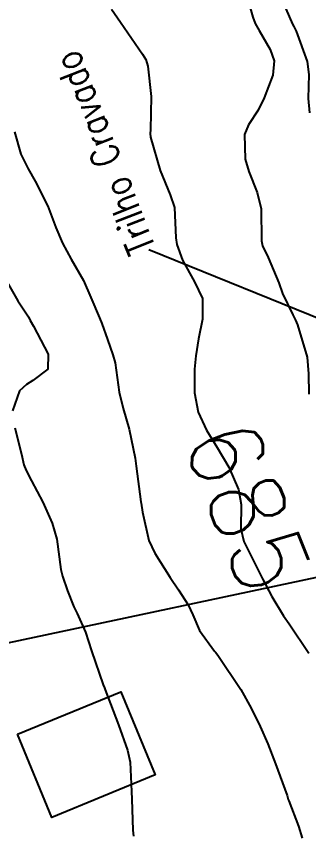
# Model space of a CAD drawing. Header units: metres. Extents: x 298520 to 308411, y 7433745 to 7450750.
# Drawn here: x 300487.13 to 300502.93, y 7444861.59 to 7444905.73 of the extents above; entities that cross this region are included whole.
import ezdxf
from ezdxf.enums import TextEntityAlignment as Align

# ---------------------------------------------------------------- set-up
doc = ezdxf.new("R2010")
doc.units = ezdxf.units.M
doc.header["$LTSCALE"] = 10
doc.linetypes.add('CONTINUO', pattern=[0])
for name, color, linetype in [('Cotas', 45, 'Continuous'), ('Curvas de Nivel 1m', 11, 'Continuous'), ('Curvas de Nivel 5m', 15, 'Continuous'), ('Edificações', 30, 'Continuous'), ('TEXTO', 45, 'Continuous')]:
    doc.layers.add(name, color=color, linetype=linetype)
doc.styles.add('ROMANS', font='romans', dxfattribs={"height": 0.2})
doc.styles.add('Style-STANDARD', font='STANDARD.shx')

msp = doc.modelspace()

# ---------------------------------------------------------------- linework, layer by layer
at = {"layer": 'Curvas de Nivel 1m', "flags": 128}
for points, elevation in [([(300499.437, 7444907.338), (300499.914, 7444905.675), (300500.041, 7444905.332), (300500.249, 7444904.969), (300500.849, 7444903.93), (300501.057, 7444903.318), (300500.991, 7444902.549), (300500.521, 7444901.325), (300500.196, 7444900.662), (300499.666, 7444899.857), (300499.464, 7444899.337), (300499.495, 7444898.012), (300499.697, 7444897.335), (300500.146, 7444896.202), (300500.352, 7444895.327), (300500.384, 7444893.595), (300500.423, 7444893.325), (300500.732, 7444892.692), (300501.316, 7444891.312), (300501.507, 7444890.739), (300502.066, 7444889.59), (300502.213, 7444889.298), (300502.318, 7444889.04), (300502.847, 7444887.292), (300502.916, 7444886.405), (300502.929, 7444885.291)], 684), ([(300501.507, 7444906.553), (300502.057, 7444905.303), (300502.127, 7444905.177), (300502.249, 7444904.918), (300502.84, 7444903.294), (300502.941, 7444902.574), (300502.891, 7444901.293), (300502.971, 7444900.517)], 683), ([(300487.032, 7444899.482), (300487.379, 7444898.27), (300487.768, 7444897.474), (300488.153, 7444896.821), (300488.833, 7444895.463), (300489.27, 7444894.31), (300489.625, 7444893.455), (300490.1, 7444892.599), (300490.754, 7444891.44), (300491.159, 7444890.519), (300491.628, 7444889.427), (300491.754, 7444889.119), (300492.051, 7444888.262), (300492.348, 7444887.417), (300492.465, 7444886.987), (300492.688, 7444885.413), (300492.897, 7444884.518), (300493.227, 7444883.408), (300493.541, 7444881.833), (300493.596, 7444881.404), (300493.862, 7444879.482), (300493.871, 7444879.401), (300493.938, 7444878.924), (300494.284, 7444877.396), (300494.604, 7444876.702), (300495.439, 7444875.385), (300495.886, 7444874.723), (300496.419, 7444873.913), (300496.666, 7444873.368), (300497.029, 7444872.527), (300497.844, 7444871.408), (300497.885, 7444871.35), (300498.01, 7444871.179), (300499.257, 7444869.336), (300499.813, 7444868.318), (300500.297, 7444867.325), (300500.717, 7444866.393), (300501.13, 7444865.316), (300501.756, 7444863.593), (300501.826, 7444863.382), (300501.855, 7444863.308), (300502.372, 7444861.933), (300502.574, 7444861.297)], 686), ([(300486.567, 7444891.485), (300487.21, 7444890.34), (300487.779, 7444889.473), (300487.88, 7444889.291), (300488.058, 7444888.979), (300488.85, 7444887.462), (300488.834, 7444886.659), (300488.021, 7444886.035), (300487.671, 7444885.822), (300487.299, 7444885.481), (300486.922, 7444884.406)], 687), ([(300487.039, 7444883.484), (300487.399, 7444882.051), (300487.537, 7444881.476), (300487.66, 7444881.174), (300487.954, 7444880.621), (300488.556, 7444879.464), (300489.07, 7444878.321), (300489.317, 7444877.456), (300489.532, 7444875.82), (300489.618, 7444875.453), (300489.885, 7444874.664), (300490.236, 7444873.804), (300490.422, 7444873.442), (300490.862, 7444872.435), (300491.184, 7444871.43), (300491.825, 7444869.586), (300491.887, 7444869.419), (300491.928, 7444869.313), (300492.642, 7444867.412), (300493.133, 7444866.056), (300493.274, 7444865.405), (300493.349, 7444863.812), (300493.374, 7444863.404), (300493.422, 7444861.717), (300493.455, 7444861.403)], 687)]:
    msp.add_lwpolyline(points, dxfattribs=dict(at, elevation=elevation))
at = {"layer": 'Curvas de Nivel 5m', "elevation": 685, "flags": 128}
msp.add_lwpolyline([(300492.263, 7444906.123), (300492.755, 7444905.415), (300493.953, 7444903.686), (300494.12, 7444903.401), (300494.227, 7444903.026), (300494.407, 7444901.397), (300494.376, 7444899.588), (300494.367, 7444899.398), (300494.386, 7444899.193), (300494.904, 7444897.393), (300495.45, 7444896.081), (300495.671, 7444895.385), (300495.749, 7444893.751), (300495.804, 7444893.383), (300496.1, 7444892.536), (300496.754, 7444891.37), (300497.182, 7444890.471), (300497.192, 7444889.363), (300496.967, 7444888.282), (300496.82, 7444887.368), (300496.752, 7444886.649), (300496.754, 7444885.369), (300496.962, 7444884.325), (300497.409, 7444883.359), (300497.979, 7444882.42), (300498.61, 7444881.344), (300499.137, 7444880.152), (300499.28, 7444879.337), (300499.255, 7444878.012), (300499.43, 7444877.335), (300499.908, 7444876.352), (300500.431, 7444875.322), (300500.927, 7444874.358), (300501.559, 7444873.313), (300501.866, 7444872.879), (300502.938, 7444871.294)], dxfattribs=at)
at = {"layer": 'Edificações'}
msp.add_lwpolyline([(300487.189, 7444866.907), (300492.783, 7444869.207), (300494.633, 7444864.708), (300489.039, 7444862.408)], close=True, dxfattribs=at)
at = {"layer": 'TEXTO', "linetype": 'CONTINUO'}
for points in [[(300524.714, 7444880.769, 0), (300494.281, 7444893.11, 0)], [(300525.22, 7444880.041, 0), (300301.604, 7444832.492, 0)]]:
    msp.add_polyline3d(points, dxfattribs=at)

# ---------------------------------------------------------------- texts
at = {"layer": 'Cotas', "style": 'Style-STANDARD'}
msp.add_text('685', height=4, rotation=291.5102, dxfattribs=at).set_placement((300499.625, 7444879.234, 685), align=Align.MIDDLE_CENTER)
at = {"layer": 'TEXTO', "style": 'ROMANS', "width": 0.8}
msp.add_text('Trilho Cravado', height=1.5, rotation=111.3787, dxfattribs=at).set_placement((300494.672, 7444893.221))

doc.saveas('drawing.dxf')
